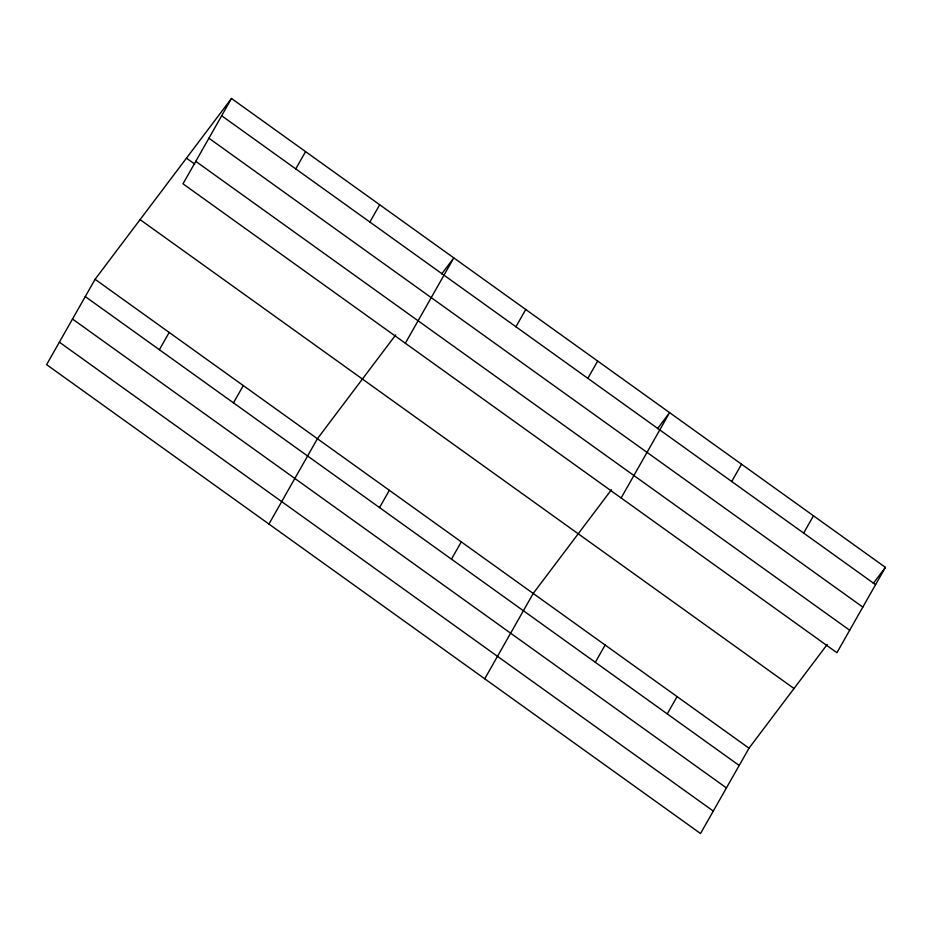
<?xml version="1.0" encoding="UTF-8"?>
<svg xmlns="http://www.w3.org/2000/svg" width="932" height="932" viewBox="0 0 932 932"><rect width="100%" height="100%" fill="white"/><g stroke="black" fill="none" stroke-linecap="round" stroke-linejoin="round"><path stroke-width="1.4" d="M231.474 98.477L182.998 183.814L836.924 652.703L885.4 567.367L231.474 98.477L95.076 279.297L46.6 364.633L700.526 833.523L749.002 748.186L827.267 644.443M159.372 349.71L169.193 332.433M295.77 168.89L305.579 151.613M233.489 402.857L243.299 385.58M369.876 222.037L379.697 204.76M268.94 524.052L317.416 438.716L395.669 334.972M405.327 343.232L453.814 257.896L441.686 273.961M379.534 507.579L389.343 490.302M515.92 326.759L525.741 309.482M451.461 559.153L461.282 541.876M587.859 378.334L597.668 361.057M484.733 678.787L533.209 593.451L611.474 489.708M621.131 497.968L669.607 412.631L657.491 428.697M595.327 662.314L605.136 645.037M731.725 481.495L741.534 464.218M667.254 713.889L677.075 696.612M803.652 533.069L813.473 515.792M873.284 583.432L885.4 567.367M221.653 115.754L875.579 584.655M208.896 138.216L862.822 607.105M195.755 161.352L849.681 630.253M186.458 158.149L194.695 164.044M140.091 219.626L794.017 688.515M95.076 279.297L749.002 748.186M85.266 296.574L739.192 765.475M72.498 319.035L726.424 787.924M59.357 342.172L713.283 811.073"/></g></svg>
